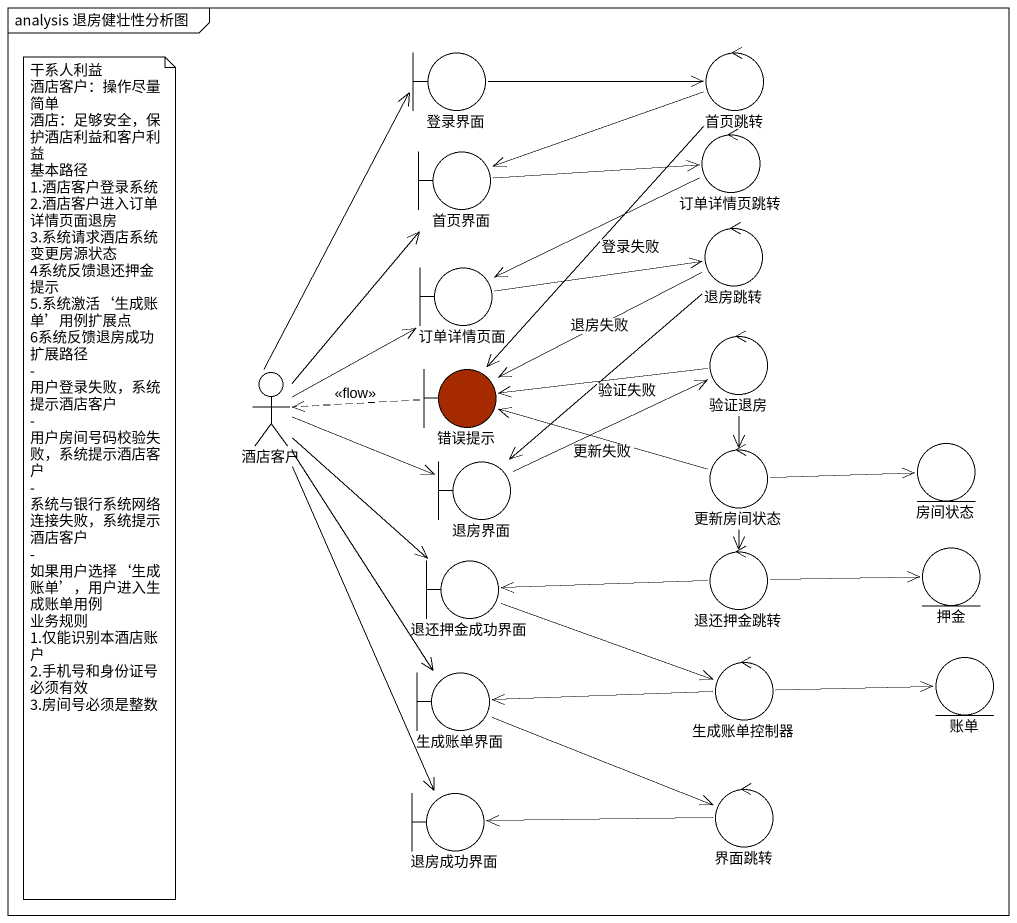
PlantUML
@startuml
mainframe analysis 退房健壮性分析图
boundary 登录界面
control 首页跳转
control 订单详情页跳转
boundary 首页界面
control 退房跳转
boundary 订单详情页面
actor 酒店客户
boundary 错误提示 #A52A00
control 验证退房
boundary 退房界面
control 更新房间状态
entity 房间状态
control 退还押金跳转
entity 押金
boundary 退还押金成功界面
boundary 生成账单界面
control 生成账单控制器
entity 账单
boundary 退房成功界面
control 界面跳转
登录界面 -right-> 首页跳转
首页跳转 -left-> 首页界面
首页跳转 --> 错误提示 : 登录失败
订单详情页跳转 -left-> 订单详情页面
首页界面 -right-> 订单详情页跳转
退房跳转 -left-> 错误提示 : 退房失败
退房跳转 --> 退房界面
订单详情页面 -right-> 退房跳转
酒店客户 -up-> 登录界面
酒店客户 -up-> 首页界面
酒店客户 -up-> 订单详情页面
酒店客户 -right-> 退房界面
酒店客户 --> 退还押金成功界面
酒店客户 --> 生成账单界面
酒店客户 --> 退房成功界面
错误提示 .left.> 酒店客户 : <<flow>>
验证退房 -left-> 错误提示 : 验证失败
验证退房 --> 更新房间状态
退房界面 -right-> 验证退房
更新房间状态 -left-> 错误提示 : 更新失败
更新房间状态 -right-> 房间状态
更新房间状态 --> 退还押金跳转
退还押金跳转 -right-> 押金
退还押金跳转 -left-> 退还押金成功界面
退还押金成功界面 -right-> 生成账单控制器
生成账单界面 -right-> 界面跳转
生成账单控制器 -left-> 生成账单界面
生成账单控制器 -right-> 账单
界面跳转 -left-> 退房成功界面
note as N1
  干系人利益
  酒店客户：操作尽量简单
  酒店：足够安全，保护酒店利益和客户利益
  基本路径
  1.酒店客户登录系统
  2.酒店客户进入订单详情页面退房
  3.系统请求酒店系统变更房源状态
  4系统反馈退还押金提示
  5.系统激活‘生成账单’用例扩展点
  6系统反馈退房成功
  扩展路径
  - 用户登录失败，系统提示酒店客户
  - 用户房间号码校验失败，系统提示酒店客户
  - 系统与银行系统网络连接失败，系统提示酒店客户
  - 如果用户选择‘生成账单’，用户进入生成账单用例
  业务规则
  1.仅能识别本酒店账户
  2.手机号和身份证号必须有效
  3.房间号必须是整数
end note
@enduml
